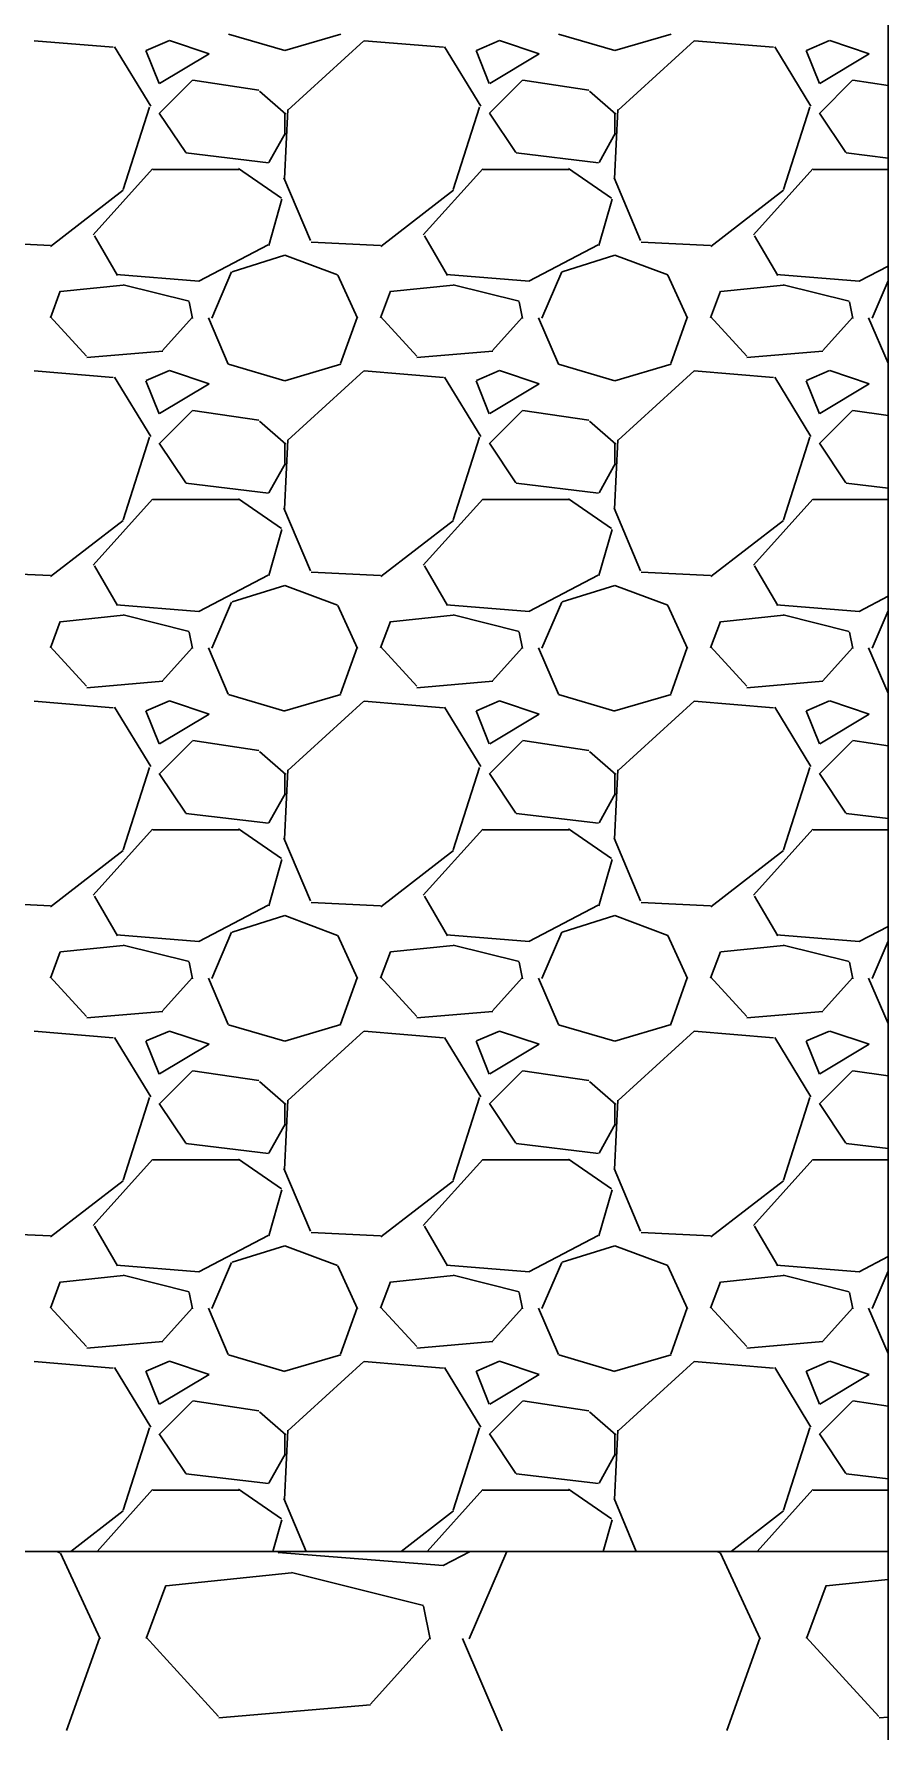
# Model space of a CAD drawing. Header units: metres. Extents: x 515 to 706, y -4 to 163.
# Drawn here: x 588.477 to 588.884, y 84.04 to 84.85 of the extents above; entities that cross this region are included whole.
import ezdxf

# ---------------------------------------------------------------- set-up
doc = ezdxf.new("R2010")
doc.units = ezdxf.units.M
doc.header["$MEASUREMENT"] = 0

msp = doc.modelspace()

# ---------------------------------------------------------------- linework, layer by layer
at = {"lineweight": 30}
for p, q in [((588.88411, 85.73584), (588.88411, 82.50656)), ((588.56942, 84.8499), (588.59619, 84.84202)), ((588.59628, 84.84207), (588.62306, 84.84995)), ((588.72693, 84.8499), (588.75371, 84.84202)), ((588.7538, 84.84207), (588.78057, 84.84995)), ((588.51441, 84.84361), (588.4766, 84.84676)), ((588.53229, 84.81547), (588.51497, 84.84382)), ((588.53001, 84.84208), (588.53631, 84.82633)), ((588.54117, 84.84688), (588.53014, 84.84216)), ((588.56012, 84.84057), (588.54122, 84.84687)), ((588.634, 84.84678), (588.59777, 84.8137)), ((588.67193, 84.84361), (588.63412, 84.84676)), ((588.68981, 84.81547), (588.67248, 84.84382)), ((588.68753, 84.84208), (588.69383, 84.82633)), ((588.69869, 84.84688), (588.68766, 84.84216)), ((588.71764, 84.84057), (588.69873, 84.84687)), ((588.79152, 84.84678), (588.75529, 84.8137)), ((588.82944, 84.84361), (588.79164, 84.84676)), ((588.84733, 84.81547), (588.83, 84.84382)), ((588.84505, 84.84208), (588.85135, 84.82633)), ((588.8562, 84.84688), (588.84518, 84.84216)), ((588.87515, 84.84057), (588.85625, 84.84687)), ((588.53649, 84.82637), (588.56012, 84.84054)), ((588.69401, 84.82637), (588.71764, 84.84054)), ((588.85153, 84.82637), (588.87515, 84.84054)), ((588.55216, 84.82788), (588.53641, 84.81213)), ((588.5838, 84.82322), (588.5523, 84.82794)), ((588.70968, 84.82788), (588.69393, 84.81213)), ((588.74132, 84.82322), (588.70981, 84.82794)), ((588.86719, 84.82788), (588.85144, 84.81212)), ((588.88411, 84.82543), (588.86733, 84.82794)), ((588.59673, 84.81174), (588.58413, 84.82277)), ((588.75425, 84.81174), (588.74165, 84.82277)), ((588.51911, 84.77574), (588.53171, 84.81512)), ((588.53636, 84.81226), (588.54897, 84.79336)), ((588.59768, 84.81394), (588.5961, 84.78086)), ((588.59629, 84.80271), (588.59629, 84.81217)), ((588.67663, 84.77574), (588.68923, 84.81512)), ((588.69388, 84.81226), (588.70648, 84.79336)), ((588.75519, 84.81394), (588.75362, 84.78086)), ((588.75381, 84.80271), (588.75381, 84.81217)), ((588.83415, 84.77574), (588.84675, 84.81512)), ((588.8514, 84.81226), (588.864, 84.79336)), ((588.5887, 84.78864), (588.59658, 84.80282)), ((588.74622, 84.78864), (588.7541, 84.80282)), ((588.54906, 84.7932), (588.58844, 84.78847)), ((588.70658, 84.7932), (588.74596, 84.78847)), ((588.86409, 84.7932), (588.88411, 84.79079)), ((588.50481, 84.75409), (588.53317, 84.78559)), ((588.53328, 84.78539), (588.57424, 84.78539)), ((588.57416, 84.78579), (588.59463, 84.77161)), ((588.66233, 84.75409), (588.69068, 84.78559)), ((588.6908, 84.78539), (588.73175, 84.78539)), ((588.73167, 84.78579), (588.75215, 84.77161)), ((588.81985, 84.75409), (588.8482, 84.78559)), ((588.84832, 84.78539), (588.88411, 84.78539)), ((588.59585, 84.78133), (588.60845, 84.7514)), ((588.75336, 84.78133), (588.76596, 84.7514)), ((588.48452, 84.74866), (588.51917, 84.77544)), ((588.59489, 84.77115), (588.58859, 84.7491)), ((588.64204, 84.74866), (588.67669, 84.77544)), ((588.7524, 84.77115), (588.7461, 84.7491)), ((588.79955, 84.74866), (588.83421, 84.77543)), ((588.51644, 84.73482), (588.50542, 84.75372)), ((588.67396, 84.73482), (588.66293, 84.75372)), ((588.83148, 84.73482), (588.82045, 84.75372)), ((588.45133, 84.7507), (588.48441, 84.74913)), ((588.5883, 84.74935), (588.55522, 84.73202)), ((588.60884, 84.7507), (588.64192, 84.74913)), ((588.74582, 84.74935), (588.71274, 84.73202)), ((588.76636, 84.7507), (588.79944, 84.74913)), ((588.56143, 84.71444), (588.57088, 84.73649)), ((588.57109, 84.73653), (588.5963, 84.74441)), ((588.59625, 84.74445), (588.62145, 84.735)), ((588.71894, 84.71444), (588.7284, 84.73649)), ((588.72861, 84.73653), (588.75381, 84.74441)), ((588.75377, 84.74445), (588.77897, 84.735)), ((588.88411, 84.73928), (588.87025, 84.73202)), ((588.51913, 84.73021), (588.48921, 84.72706)), ((588.55528, 84.73202), (588.5159, 84.73517)), ((588.55057, 84.72248), (588.51906, 84.73036)), ((588.6215, 84.73488), (588.63095, 84.7144)), ((588.67665, 84.73021), (588.64672, 84.72706)), ((588.7128, 84.73202), (588.67342, 84.73517)), ((588.70808, 84.72248), (588.67658, 84.73036)), ((588.77902, 84.73488), (588.78847, 84.7144)), ((588.83417, 84.73021), (588.80424, 84.72706)), ((588.87032, 84.73202), (588.83094, 84.73517)), ((588.8656, 84.72248), (588.8341, 84.73036)), ((588.87646, 84.71444), (588.88411, 84.73229)), ((588.48439, 84.71461), (588.48912, 84.72721)), ((588.55219, 84.71428), (588.55061, 84.72215)), ((588.64191, 84.71461), (588.64663, 84.72721)), ((588.7097, 84.71428), (588.70813, 84.72215)), ((588.79943, 84.71461), (588.80415, 84.72721)), ((588.86722, 84.71428), (588.86564, 84.72215)), ((588.50168, 84.6963), (588.48435, 84.71521)), ((588.55207, 84.71471), (588.53789, 84.69896)), ((588.55981, 84.71458), (588.56926, 84.69252)), ((588.6229, 84.6927), (588.63078, 84.71475)), ((588.6592, 84.69631), (588.64187, 84.71521)), ((588.70958, 84.71471), (588.69541, 84.69896)), ((588.71733, 84.71458), (588.72678, 84.69252)), ((588.78042, 84.6927), (588.78829, 84.71475)), ((588.81671, 84.69631), (588.79939, 84.71521)), ((588.8671, 84.71471), (588.85292, 84.69896)), ((588.87484, 84.71458), (588.88411, 84.69296)), ((588.53799, 84.69873), (588.50176, 84.69558)), ((588.6955, 84.69873), (588.65927, 84.69558)), ((588.85302, 84.69873), (588.81679, 84.69558)), ((588.51441, 84.6861), (588.4766, 84.68925)), ((588.54117, 84.68937), (588.53014, 84.68464)), ((588.56012, 84.68306), (588.54122, 84.68936)), ((588.56942, 84.69238), (588.59619, 84.6845)), ((588.59628, 84.68456), (588.62306, 84.69243)), ((588.634, 84.68926), (588.59777, 84.65618)), ((588.67193, 84.6861), (588.63412, 84.68925)), ((588.69869, 84.68937), (588.68766, 84.68464)), ((588.71764, 84.68306), (588.69873, 84.68936)), ((588.72693, 84.69238), (588.75371, 84.6845)), ((588.7538, 84.68456), (588.78057, 84.69243)), ((588.79152, 84.68926), (588.75529, 84.65618)), ((588.82944, 84.6861), (588.79164, 84.68925)), ((588.8562, 84.68937), (588.84518, 84.68464)), ((588.87515, 84.68306), (588.85625, 84.68936)), ((588.53229, 84.65795), (588.51497, 84.68631)), ((588.53001, 84.68457), (588.53631, 84.66882)), ((588.53649, 84.66885), (588.56012, 84.68303)), ((588.68981, 84.65795), (588.67248, 84.68631)), ((588.68753, 84.68457), (588.69383, 84.66882)), ((588.69401, 84.66885), (588.71764, 84.68303)), ((588.84733, 84.65795), (588.83, 84.68631)), ((588.84505, 84.68457), (588.85135, 84.66882)), ((588.85153, 84.66885), (588.87515, 84.68303)), ((588.55216, 84.67036), (588.53641, 84.65461)), ((588.5838, 84.6657), (588.5523, 84.67043)), ((588.59673, 84.65423), (588.58413, 84.66525)), ((588.70968, 84.67036), (588.69393, 84.65461)), ((588.74132, 84.6657), (588.70981, 84.67043)), ((588.75425, 84.65423), (588.74164, 84.66525)), ((588.86719, 84.67036), (588.85144, 84.65461)), ((588.88411, 84.66791), (588.86733, 84.67043)), ((588.51911, 84.61822), (588.53171, 84.6576)), ((588.59768, 84.65642), (588.5961, 84.62334)), ((588.67663, 84.61822), (588.68923, 84.6576)), ((588.75519, 84.65642), (588.75362, 84.62334)), ((588.83415, 84.61822), (588.84675, 84.6576)), ((588.53636, 84.65474), (588.54897, 84.63584)), ((588.59629, 84.6452), (588.59629, 84.65465)), ((588.69388, 84.65474), (588.70648, 84.63584)), ((588.75381, 84.6452), (588.75381, 84.65465)), ((588.8514, 84.65474), (588.864, 84.63584)), ((588.5887, 84.63112), (588.59658, 84.6453)), ((588.74622, 84.63112), (588.7541, 84.6453)), ((588.54906, 84.63568), (588.58844, 84.63095)), ((588.70658, 84.63568), (588.74596, 84.63095)), ((588.86409, 84.63568), (588.88411, 84.63328)), ((588.50481, 84.59657), (588.53317, 84.62808)), ((588.53328, 84.62787), (588.57424, 84.62787)), ((588.57416, 84.62827), (588.59463, 84.61409)), ((588.59585, 84.62381), (588.60845, 84.59389)), ((588.66233, 84.59657), (588.69068, 84.62808)), ((588.6908, 84.62787), (588.73175, 84.62787)), ((588.73167, 84.62827), (588.75215, 84.61409)), ((588.75336, 84.62382), (588.76596, 84.59389)), ((588.81985, 84.59657), (588.8482, 84.62808)), ((588.84832, 84.62787), (588.88411, 84.62787)), ((588.48452, 84.59114), (588.51917, 84.61792)), ((588.64204, 84.59114), (588.67669, 84.61792)), ((588.79955, 84.59114), (588.83421, 84.61791)), ((588.59489, 84.61363), (588.58859, 84.59158)), ((588.7524, 84.61363), (588.7461, 84.59158)), ((588.45133, 84.59318), (588.48441, 84.59161)), ((588.51644, 84.57731), (588.50541, 84.59621)), ((588.5883, 84.59183), (588.55522, 84.57451)), ((588.60884, 84.59318), (588.64192, 84.59161)), ((588.67396, 84.57731), (588.66293, 84.59621)), ((588.74582, 84.59183), (588.71274, 84.57451)), ((588.76636, 84.59318), (588.79944, 84.59161)), ((588.83148, 84.5773), (588.82045, 84.59621)), ((588.57109, 84.57901), (588.5963, 84.58689)), ((588.59625, 84.58693), (588.62145, 84.57748)), ((588.72861, 84.57901), (588.75381, 84.58689)), ((588.75377, 84.58693), (588.77897, 84.57748)), ((588.55528, 84.57451), (588.5159, 84.57766)), ((588.56143, 84.55693), (588.57088, 84.57898)), ((588.6215, 84.57736), (588.63095, 84.55688)), ((588.7128, 84.57451), (588.67342, 84.57766)), ((588.71894, 84.55692), (588.7284, 84.57898)), ((588.77902, 84.57736), (588.78847, 84.55688)), ((588.87032, 84.57451), (588.83094, 84.57766)), ((588.88411, 84.58177), (588.87025, 84.57451)), ((588.87646, 84.55692), (588.88411, 84.57477)), ((588.48439, 84.55709), (588.48912, 84.56969)), ((588.51913, 84.5727), (588.48921, 84.56955)), ((588.55057, 84.56496), (588.51906, 84.57284)), ((588.64191, 84.55709), (588.64663, 84.56969)), ((588.67665, 84.5727), (588.64672, 84.56955)), ((588.70808, 84.56496), (588.67658, 84.57284)), ((588.79943, 84.55709), (588.80415, 84.56969)), ((588.83417, 84.5727), (588.80424, 84.56955)), ((588.8656, 84.56496), (588.8341, 84.57284)), ((588.55219, 84.55676), (588.55061, 84.56464)), ((588.7097, 84.55676), (588.70813, 84.56464)), ((588.86722, 84.55676), (588.86564, 84.56464)), ((588.50168, 84.53879), (588.48435, 84.55769)), ((588.55207, 84.55719), (588.53789, 84.54144)), ((588.55981, 84.55706), (588.56926, 84.53501)), ((588.6229, 84.53518), (588.63078, 84.55723)), ((588.6592, 84.53879), (588.64187, 84.55769)), ((588.70958, 84.55719), (588.69541, 84.54144)), ((588.71733, 84.55706), (588.72678, 84.53501)), ((588.78042, 84.53518), (588.78829, 84.55723)), ((588.81671, 84.53879), (588.79939, 84.55769)), ((588.8671, 84.55719), (588.85292, 84.54144)), ((588.87484, 84.55706), (588.88411, 84.53544)), ((588.53799, 84.54122), (588.50176, 84.53807)), ((588.56942, 84.53486), (588.5962, 84.52699)), ((588.59628, 84.52704), (588.62306, 84.53492)), ((588.6955, 84.54122), (588.65927, 84.53807)), ((588.72693, 84.53486), (588.75371, 84.52699)), ((588.7538, 84.52704), (588.78057, 84.53492)), ((588.85302, 84.54122), (588.81679, 84.53807)), ((588.51441, 84.52858), (588.4766, 84.53173)), ((588.53229, 84.50044), (588.51496, 84.52879)), ((588.53001, 84.52705), (588.53631, 84.5113)), ((588.54117, 84.53185), (588.53014, 84.52712)), ((588.56012, 84.52554), (588.54122, 84.53184)), ((588.634, 84.53174), (588.59777, 84.49867)), ((588.67193, 84.52858), (588.63412, 84.53173)), ((588.68981, 84.50044), (588.67248, 84.52879)), ((588.68753, 84.52705), (588.69383, 84.5113)), ((588.69869, 84.53185), (588.68766, 84.52712)), ((588.71764, 84.52554), (588.69873, 84.53184)), ((588.79152, 84.53174), (588.75529, 84.49867)), ((588.82944, 84.52858), (588.79164, 84.53173)), ((588.84733, 84.50044), (588.83, 84.52879)), ((588.84505, 84.52705), (588.85135, 84.5113)), ((588.8562, 84.53185), (588.84518, 84.52713)), ((588.87515, 84.52554), (588.85625, 84.53184)), ((588.53649, 84.51133), (588.56012, 84.52551)), ((588.69401, 84.51133), (588.71764, 84.52551)), ((588.85153, 84.51133), (588.87515, 84.52551)), ((588.55216, 84.51284), (588.53641, 84.49709)), ((588.5838, 84.50818), (588.55229, 84.51291)), ((588.70968, 84.51284), (588.69393, 84.49709)), ((588.74132, 84.50818), (588.70981, 84.51291)), ((588.86719, 84.51284), (588.85144, 84.49709)), ((588.88411, 84.51039), (588.86733, 84.51291)), ((588.59673, 84.49671), (588.58413, 84.50774)), ((588.75424, 84.49671), (588.74164, 84.50774)), ((588.51911, 84.4607), (588.53171, 84.50008)), ((588.53636, 84.49722), (588.54897, 84.47832)), ((588.59768, 84.4989), (588.5961, 84.46582)), ((588.59629, 84.48768), (588.59629, 84.49713)), ((588.67663, 84.4607), (588.68923, 84.50008)), ((588.69388, 84.49722), (588.70648, 84.47832)), ((588.75519, 84.4989), (588.75362, 84.46583)), ((588.75381, 84.48768), (588.75381, 84.49713)), ((588.83415, 84.4607), (588.84675, 84.50008)), ((588.8514, 84.49722), (588.864, 84.47832)), ((588.5887, 84.47361), (588.59658, 84.48778)), ((588.74622, 84.47361), (588.7541, 84.48778)), ((588.54906, 84.47816), (588.58844, 84.47344)), ((588.70658, 84.47816), (588.74596, 84.47344)), ((588.86409, 84.47816), (588.88411, 84.47576)), ((588.50481, 84.43906), (588.53317, 84.47056)), ((588.53328, 84.47035), (588.57424, 84.47035)), ((588.57416, 84.47075), (588.59463, 84.45658)), ((588.66233, 84.43906), (588.69068, 84.47056)), ((588.6908, 84.47035), (588.73175, 84.47035)), ((588.73167, 84.47075), (588.75215, 84.45658)), ((588.81985, 84.43906), (588.8482, 84.47056)), ((588.84832, 84.47035), (588.88411, 84.47035)), ((588.59585, 84.4663), (588.60845, 84.43637)), ((588.75336, 84.4663), (588.76596, 84.43637)), ((588.48452, 84.43362), (588.51917, 84.4604)), ((588.59489, 84.45612), (588.58859, 84.43406)), ((588.64204, 84.43362), (588.67669, 84.4604)), ((588.7524, 84.45612), (588.7461, 84.43406)), ((588.79955, 84.43362), (588.83421, 84.4604)), ((588.51644, 84.41979), (588.50541, 84.43869)), ((588.67396, 84.41979), (588.66293, 84.43869)), ((588.83148, 84.41979), (588.82045, 84.43869)), ((588.45133, 84.43567), (588.48441, 84.43409)), ((588.5883, 84.43432), (588.55522, 84.41699)), ((588.57109, 84.4215), (588.5963, 84.42937)), ((588.59625, 84.42942), (588.62145, 84.41996)), ((588.60885, 84.43567), (588.64192, 84.43409)), ((588.74581, 84.43432), (588.71274, 84.41699)), ((588.72861, 84.4215), (588.75381, 84.42937)), ((588.75377, 84.42942), (588.77897, 84.41996)), ((588.76636, 84.43567), (588.79944, 84.43409)), ((588.56143, 84.39941), (588.57088, 84.42146)), ((588.71894, 84.39941), (588.72839, 84.42146)), ((588.88411, 84.42425), (588.87025, 84.41699)), ((588.51913, 84.41518), (588.4892, 84.41203)), ((588.55528, 84.41699), (588.5159, 84.42014)), ((588.55057, 84.40744), (588.51906, 84.41532)), ((588.6215, 84.41984), (588.63095, 84.39937)), ((588.67665, 84.41518), (588.64672, 84.41203)), ((588.7128, 84.41699), (588.67342, 84.42014)), ((588.70808, 84.40745), (588.67658, 84.41532)), ((588.77902, 84.41984), (588.78847, 84.39937)), ((588.83417, 84.41518), (588.80424, 84.41203)), ((588.87032, 84.41699), (588.83094, 84.42014)), ((588.8656, 84.40745), (588.8341, 84.41532)), ((588.87646, 84.39941), (588.88411, 84.41725)), ((588.48439, 84.39957), (588.48912, 84.41218)), ((588.55219, 84.39925), (588.55061, 84.40712)), ((588.64191, 84.39957), (588.64663, 84.41218)), ((588.7097, 84.39924), (588.70813, 84.40712)), ((588.79943, 84.39957), (588.80415, 84.41218)), ((588.86722, 84.39924), (588.86564, 84.40712)), ((588.50168, 84.38127), (588.48435, 84.40017)), ((588.55207, 84.39968), (588.53789, 84.38392)), ((588.55981, 84.39954), (588.56926, 84.37749)), ((588.6229, 84.37766), (588.63078, 84.39972)), ((588.6592, 84.38127), (588.64187, 84.40017)), ((588.70958, 84.39968), (588.69541, 84.38393)), ((588.71733, 84.39954), (588.72678, 84.37749)), ((588.78042, 84.37766), (588.78829, 84.39972)), ((588.81671, 84.38127), (588.79939, 84.40017)), ((588.8671, 84.39968), (588.85292, 84.38393)), ((588.87484, 84.39954), (588.88411, 84.37793)), ((588.53799, 84.3837), (588.50176, 84.38055)), ((588.6955, 84.3837), (588.65928, 84.38055)), ((588.85302, 84.3837), (588.81679, 84.38055)), ((588.51441, 84.37106), (588.4766, 84.37421)), ((588.54117, 84.37433), (588.53014, 84.36961)), ((588.56012, 84.36802), (588.54122, 84.37432)), ((588.56942, 84.37735), (588.5962, 84.36947)), ((588.59628, 84.36952), (588.62306, 84.3774)), ((588.634, 84.37423), (588.59777, 84.34115)), ((588.67193, 84.37106), (588.63412, 84.37421)), ((588.69869, 84.37433), (588.68766, 84.36961)), ((588.71764, 84.36802), (588.69873, 84.37432)), ((588.72693, 84.37735), (588.75371, 84.36947)), ((588.75379, 84.36952), (588.78057, 84.3774)), ((588.79152, 84.37423), (588.75529, 84.34115)), ((588.82944, 84.37106), (588.79164, 84.37421)), ((588.8562, 84.37433), (588.84518, 84.36961)), ((588.87515, 84.36802), (588.85625, 84.37432)), ((588.53229, 84.34292), (588.51496, 84.37127)), ((588.53001, 84.36953), (588.53631, 84.35378)), ((588.53649, 84.35382), (588.56012, 84.36799)), ((588.68981, 84.34292), (588.67248, 84.37127)), ((588.68753, 84.36953), (588.69383, 84.35378)), ((588.69401, 84.35382), (588.71764, 84.36799)), ((588.84733, 84.34292), (588.83, 84.37127)), ((588.84505, 84.36953), (588.85135, 84.35378)), ((588.85153, 84.35382), (588.87515, 84.36799)), ((588.55216, 84.35533), (588.53641, 84.33957)), ((588.5838, 84.35066), (588.55229, 84.35539)), ((588.59673, 84.3392), (588.58412, 84.35022)), ((588.70968, 84.35533), (588.69393, 84.33957)), ((588.74131, 84.35066), (588.70981, 84.35539)), ((588.75424, 84.33919), (588.74164, 84.35022)), ((588.86719, 84.35533), (588.85144, 84.33957)), ((588.88411, 84.35287), (588.86733, 84.35539)), ((588.51911, 84.30319), (588.53171, 84.34257)), ((588.59768, 84.34139), (588.5961, 84.30831)), ((588.67663, 84.30319), (588.68923, 84.34257)), ((588.75519, 84.34139), (588.75362, 84.30831)), ((588.83415, 84.30319), (588.84675, 84.34257)), ((588.53636, 84.33971), (588.54897, 84.3208)), ((588.59629, 84.33016), (588.59629, 84.33961)), ((588.69388, 84.33971), (588.70648, 84.32081)), ((588.75381, 84.33016), (588.75381, 84.33961)), ((588.8514, 84.33971), (588.864, 84.32081)), ((588.5887, 84.31609), (588.59658, 84.33027)), ((588.74622, 84.31609), (588.7541, 84.33027)), ((588.54906, 84.32065), (588.58844, 84.31592)), ((588.70658, 84.32065), (588.74596, 84.31592)), ((588.86409, 84.32065), (588.88411, 84.31824)), ((588.50481, 84.28154), (588.53317, 84.31304)), ((588.53328, 84.31284), (588.57424, 84.31284)), ((588.57416, 84.31323), (588.59463, 84.29906)), ((588.59585, 84.30878), (588.60845, 84.27885)), ((588.66233, 84.28154), (588.69068, 84.31304)), ((588.6908, 84.31284), (588.73175, 84.31284)), ((588.73167, 84.31323), (588.75215, 84.29906)), ((588.75336, 84.30878), (588.76597, 84.27885)), ((588.81985, 84.28154), (588.8482, 84.31304)), ((588.84832, 84.31284), (588.88411, 84.31284)), ((588.48452, 84.2761), (588.51917, 84.30288)), ((588.64204, 84.2761), (588.67669, 84.30288)), ((588.79955, 84.2761), (588.83421, 84.30288)), ((588.59489, 84.2986), (588.58859, 84.27655)), ((588.7524, 84.2986), (588.7461, 84.27655)), ((588.45133, 84.27815), (588.48441, 84.27658)), ((588.51644, 84.26227), (588.50541, 84.28117)), ((588.5883, 84.2768), (588.55522, 84.25947)), ((588.60885, 84.27815), (588.64192, 84.27658)), ((588.67396, 84.26227), (588.66293, 84.28117)), ((588.74581, 84.2768), (588.71274, 84.25948)), ((588.76636, 84.27815), (588.79944, 84.27658)), ((588.83148, 84.26227), (588.82045, 84.28117)), ((588.57109, 84.26398), (588.5963, 84.27186)), ((588.59625, 84.2719), (588.62145, 84.26245)), ((588.72861, 84.26398), (588.75381, 84.27186)), ((588.75377, 84.2719), (588.77897, 84.26245)), ((588.55528, 84.25947), (588.5159, 84.26262)), ((588.56143, 84.24189), (588.57088, 84.26394)), ((588.6215, 84.26233), (588.63095, 84.24185)), ((588.7128, 84.25947), (588.67342, 84.26262)), ((588.71894, 84.24189), (588.72839, 84.26394)), ((588.77902, 84.26233), (588.78847, 84.24185)), ((588.87032, 84.25947), (588.83094, 84.26262)), ((588.88411, 84.26674), (588.87025, 84.25948)), ((588.87646, 84.24189), (588.88411, 84.25974)), ((588.48439, 84.24206), (588.48912, 84.25466)), ((588.51913, 84.25766), (588.4892, 84.25451)), ((588.55057, 84.24993), (588.51906, 84.2578)), ((588.64191, 84.24206), (588.64663, 84.25466)), ((588.67665, 84.25766), (588.64672, 84.25451)), ((588.70808, 84.24993), (588.67658, 84.2578)), ((588.79943, 84.24206), (588.80415, 84.25466)), ((588.83417, 84.25766), (588.80424, 84.25451)), ((588.8656, 84.24993), (588.8341, 84.2578)), ((588.50168, 84.22375), (588.48435, 84.24265)), ((588.55219, 84.24173), (588.55061, 84.2496)), ((588.6592, 84.22375), (588.64187, 84.24265)), ((588.7097, 84.24173), (588.70813, 84.2496)), ((588.81671, 84.22375), (588.79939, 84.24265)), ((588.86722, 84.24173), (588.86564, 84.2496)), ((588.55207, 84.24216), (588.53789, 84.22641)), ((588.55981, 84.24203), (588.56926, 84.21997)), ((588.6229, 84.22015), (588.63078, 84.2422)), ((588.70958, 84.24216), (588.69541, 84.22641)), ((588.71733, 84.24203), (588.72678, 84.21997)), ((588.78042, 84.22015), (588.78829, 84.2422)), ((588.8671, 84.24216), (588.85292, 84.22641)), ((588.87485, 84.24203), (588.88411, 84.22041)), ((588.53799, 84.22618), (588.50176, 84.22303)), ((588.56942, 84.21983), (588.5962, 84.21196)), ((588.59628, 84.21201), (588.62306, 84.21988)), ((588.6955, 84.22618), (588.65928, 84.22303)), ((588.72694, 84.21983), (588.75371, 84.21196)), ((588.75379, 84.21201), (588.78057, 84.21988)), ((588.85302, 84.22618), (588.81679, 84.22303)), ((588.51441, 84.21355), (588.4766, 84.2167)), ((588.53229, 84.1854), (588.51496, 84.21376)), ((588.53001, 84.21202), (588.53631, 84.19626)), ((588.54117, 84.21682), (588.53014, 84.21209)), ((588.53649, 84.1963), (588.56012, 84.21048)), ((588.56012, 84.2105), (588.54122, 84.21681)), ((588.634, 84.21671), (588.59777, 84.18363)), ((588.67193, 84.21355), (588.63412, 84.2167)), ((588.68981, 84.1854), (588.67248, 84.21376)), ((588.68753, 84.21202), (588.69383, 84.19626)), ((588.69869, 84.21682), (588.68766, 84.21209)), ((588.69401, 84.1963), (588.71764, 84.21048)), ((588.71764, 84.2105), (588.69873, 84.21681)), ((588.79152, 84.21671), (588.75529, 84.18363)), ((588.82944, 84.21355), (588.79164, 84.2167)), ((588.84733, 84.1854), (588.83, 84.21376)), ((588.84505, 84.21202), (588.85135, 84.19626)), ((588.8562, 84.21682), (588.84518, 84.21209)), ((588.85153, 84.1963), (588.87515, 84.21048)), ((588.87515, 84.2105), (588.85625, 84.21681)), ((588.55216, 84.19781), (588.53641, 84.18206)), ((588.5838, 84.19315), (588.55229, 84.19787)), ((588.70968, 84.19781), (588.69393, 84.18206)), ((588.74131, 84.19315), (588.70981, 84.19787)), ((588.86719, 84.19781), (588.85144, 84.18206)), ((588.88411, 84.19536), (588.86733, 84.19787)), ((588.59673, 84.18168), (588.58412, 84.19271)), ((588.75424, 84.18168), (588.74164, 84.1927)), ((588.51911, 84.14567), (588.53171, 84.18505)), ((588.53636, 84.18219), (588.54897, 84.16329)), ((588.59768, 84.18387), (588.5961, 84.15079)), ((588.59629, 84.17265), (588.59629, 84.1821)), ((588.67663, 84.14567), (588.68923, 84.18505)), ((588.69388, 84.18219), (588.70648, 84.16329)), ((588.75519, 84.18387), (588.75362, 84.15079)), ((588.75381, 84.17265), (588.75381, 84.1821)), ((588.83415, 84.14567), (588.84675, 84.18505)), ((588.8514, 84.18219), (588.864, 84.16329)), ((588.58871, 84.15857), (588.59658, 84.17275)), ((588.74622, 84.15857), (588.7541, 84.17275)), ((588.54906, 84.16313), (588.58844, 84.1584)), ((588.70658, 84.16313), (588.74596, 84.1584)), ((588.86409, 84.16313), (588.88411, 84.16073)), ((588.50667, 84.12608), (588.53316, 84.15553)), ((588.53328, 84.15532), (588.57424, 84.15532)), ((588.57416, 84.15572), (588.59463, 84.14154)), ((588.66418, 84.12608), (588.69068, 84.15553)), ((588.6908, 84.15532), (588.73175, 84.15532)), ((588.73167, 84.15572), (588.75215, 84.14154)), ((588.8217, 84.12608), (588.8482, 84.15553)), ((588.84832, 84.15532), (588.88411, 84.15532)), ((588.59585, 84.15126), (588.60645, 84.12608)), ((588.75336, 84.15126), (588.76397, 84.12608)), ((588.49422, 84.12608), (588.51917, 84.14536)), ((588.59489, 84.14108), (588.5906, 84.12608)), ((588.65174, 84.12608), (588.67669, 84.14536)), ((588.7524, 84.14108), (588.74812, 84.12608)), ((588.80926, 84.12608), (588.83421, 84.14536)), ((587.21392, 84.12608), (588.88411, 84.12608)), ((588.48734, 84.12608), (588.48914, 84.12541)), ((588.48919, 84.12529), (588.50809, 84.08433)), ((588.67185, 84.11928), (588.59309, 84.12558)), ((588.59362, 84.12523), (588.59313, 84.12608)), ((588.68476, 84.12608), (588.67178, 84.11929)), ((588.68429, 84.08437), (588.70217, 84.12608)), ((588.80237, 84.12608), (588.80417, 84.12541)), ((588.80422, 84.12529), (588.82312, 84.08433)), ((588.59946, 84.1159), (588.53961, 84.1096)), ((588.6624, 84.10029), (588.5994, 84.11604)), ((588.53007, 84.08454), (588.53952, 84.10974)), ((588.84511, 84.08454), (588.85456, 84.10974)), ((588.88411, 84.1127), (588.85464, 84.1096)), ((588.6656, 84.08421), (588.66245, 84.09996)), ((588.49216, 84.04058), (588.50791, 84.08468)), ((588.56469, 84.04733), (588.53003, 84.08513)), ((588.66548, 84.08464), (588.63713, 84.05314)), ((588.6811, 84.08451), (588.7, 84.0404)), ((588.80719, 84.04058), (588.82295, 84.08468)), ((588.87972, 84.04733), (588.84507, 84.08513)), ((588.63722, 84.05291), (588.56477, 84.04661)), ((588.88411, 84.04699), (588.8798, 84.04661))]:
    msp.add_line(p, q, dxfattribs=at)

doc.saveas('drawing.dxf')
